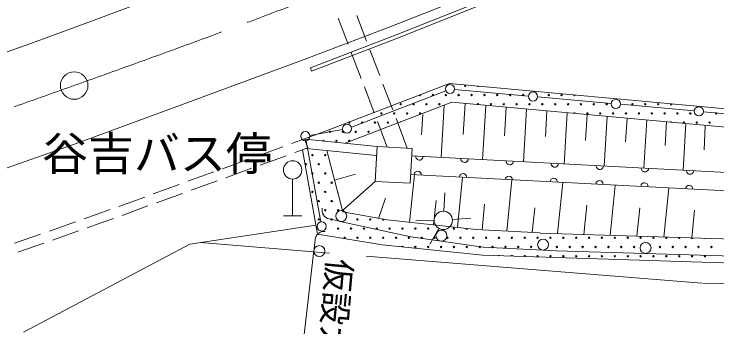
# Model space of a CAD drawing. Units: millimetres, scale not verified. Extents: x 40000 to 680000, y 20000 to 380000.
# Drawn here: x 459964 to 498190, y 273192 to 290218 of the extents above; entities that cross this region are included whole.
import ezdxf
from ezdxf.enums import TextEntityAlignment as Align

# ---------------------------------------------------------------- set-up
doc = ezdxf.new("R2010")
doc.units = ezdxf.units.MM
doc.header["$LTSCALE"] = 1000
doc.linetypes.add('CHAIN', pattern=[18.5, 12, -1.5, 3.5, -1.5])
for name, color, linetype, lineweight in [('M-BGD', 7, 'Continuous', 13), ('M-BMK-ROW', 30, 'Continuous', 13), ('M-BMK-SRVR', 3, 'Continuous', 13)]:
    doc.layers.add(name, color=color, linetype=linetype, lineweight=lineweight)
doc.styles.add('ＭＳ ゴシック', font='')
doc.styles.get('ＭＳ ゴシック').set_extended_font_data('MS Gothic')

msp = doc.modelspace()

# ---------------------------------------------------------------- linework, layer by layer
at = {"layer": 'M-BGD'}
for p, q in [((485738, 291087), (480653, 289049)), ((485813, 290902), (480725, 288863)), ((478127, 288587), (477594, 289989)), ((479140, 288737), (478607, 290139)), ((480653, 289049), (476078, 287300)), ((480725, 288863), (476149, 287113)), ((479850, 286868), (479317, 288270)), ((478838, 286717), (478305, 288119)), ((476078, 287300), (476149, 287113)), ((483637, 286433), (476986, 283877)), ((480561, 284998), (480028, 286400)), ((500976, 284853), (483637, 286433)), ((483439, 286046), (478308, 284071)), ((479549, 284848), (479016, 286250)), ((487933, 285755), (483921, 286114)), ((492444, 285351), (488431, 285710)), ((477971, 283190), (483778, 285416)), ((483355, 285254), (483190, 282410)), ((483778, 285416), (502279, 283730)), ((484494, 285351), (484395, 283661)), ((485615, 285249), (485443, 282291)), ((496954, 284947), (492942, 285306)), ((486730, 285147), (486640, 283594)), ((487840, 285046), (487672, 282174)), ((488943, 284945), (488861, 283547)), ((490041, 284845), (489879, 282058)), ((501464, 284544), (497452, 284903)), ((481350, 282923), (480739, 284531)), ((482187, 284753), (482122, 283644)), ((491133, 284746), (491050, 283335)), ((492219, 284647), (492062, 281943)), ((493299, 284548), (493224, 283264)), ((494374, 284450), (494222, 281829)), ((480258, 282981), (479726, 284380)), ((495444, 284353), (495368, 283067)), ((496507, 284256), (496359, 281717)), ((497549, 284161), (497491, 282835)), ((476986, 283877), (475767, 283427)), ((477828, 283937), (476051, 283617)), ((475056, 283169), (475767, 283427)), ((475767, 283427), (475945, 282938)), ((475770, 283418), (479711, 283010)), ((475850, 283327), (476651, 278907)), ((473177, 282485), (474586, 282998)), ((475233, 282680), (475945, 282938)), ((475856, 282906), (479659, 282513)), ((479711, 283010), (479610, 281113)), ((479711, 283010), (481608, 282910)), ((481608, 282910), (481507, 281012)), ((473353, 281996), (474763, 282509)), ((475649, 282836), (476470, 278249)), ((477849, 279448), (476980, 282790)), ((502897, 281373), (481586, 282494)), ((471297, 281801), (472707, 282314)), ((471474, 281312), (472883, 281825)), ((469418, 281118), (470827, 281631)), ((478536, 281507), (477397, 281184)), ((481478, 278884), (481739, 281484)), ((481533, 281496), (502845, 280376)), ((469594, 280629), (471004, 281141)), ((475115, 279238), (475115, 281238)), ((477827, 279530), (479610, 281113)), ((479610, 281113), (481507, 281012)), ((484078, 278602), (484353, 281343)), ((486760, 278403), (487041, 281199)), ((489527, 278270), (489805, 281050)), ((467538, 280434), (468948, 280947)), ((492376, 278177), (492649, 280897)), ((495308, 278082), (495575, 280740)), ((465659, 279751), (467068, 280263)), ((467714, 279945), (469124, 280458)), ((483334, 279491), (483384, 280490)), ((479788, 279101), (480173, 280195)), ((482778, 278743), (482911, 280071)), ((485416, 278474), (485557, 279879)), ((464478, 279321), (465189, 279580)), ((465835, 279262), (467245, 279774)), ((476715, 279577), (476726, 279662)), ((476718, 279472), (476715, 279577)), ((476746, 279379), (476718, 279472)), ((480256, 279017), (477849, 279448)), ((488143, 278330), (488279, 279682)), ((490952, 278224), (491111, 279816)), ((493842, 278130), (493997, 279675)), ((496816, 278033), (496969, 279550)), ((463769, 279073), (464478, 279321)), ((464653, 278832), (465365, 279091)), ((474615, 279238), (475615, 279238)), ((476792, 279284), (476746, 279379)), ((476852, 279210), (476792, 279284)), ((476929, 279141), (476852, 279210)), ((477012, 279098), (476929, 279141)), ((477107, 279067), (477012, 279098)), ((477596, 278959), (477107, 279067)), ((483808, 279032), (484804, 279111)), ((461882, 278411), (463297, 278907)), ((463942, 278583), (464653, 278832)), ((476383, 278732), (469526, 277695)), ((477596, 278959), (477693, 278938)), ((481549, 278093), (477693, 278938)), ((485100, 278491), (480256, 279017)), ((482809, 278982), (481810, 278963)), ((462055, 277921), (463471, 278417)), ((476522, 278286), (476611, 278341)), ((476611, 278341), (476701, 278378)), ((476701, 278378), (476806, 278391)), ((476806, 278391), (476891, 278389)), ((483062, 278557), (482568, 277688)), ((488571, 278307), (485100, 278491)), ((505332, 277757), (488571, 278301)), ((459994, 277749), (461410, 278245)), ((476280, 277453), (476337, 277949)), ((476337, 277949), (476358, 278048)), ((476358, 278048), (476394, 278134)), ((476394, 278134), (476453, 278218)), ((476453, 278218), (476522, 278286)), ((476470, 278249), (479986, 277654)), ((485472, 277542), (481549, 278093)), ((460168, 277259), (461583, 277755)), ((469526, 277695), (460484, 272901)), ((470095, 277781), (477114, 277216)), ((479986, 277654), (485466, 277092)), ((489460, 277340), (485472, 277542)), ((475215, 268180), (476269, 277353)), ((476280, 277453), (476269, 277353)), ((505453, 276860), (489460, 277340)), ((479109, 277048), (497372, 275582)), ((485466, 277092), (505821, 276440)), ((516860, 275083), (497424, 275576))]:
    msp.add_line(p, q, dxfattribs=at)
for points in [[(387989, 271279), (388532, 270820), (395168, 267081), (395659, 266822), (396259, 266759), (396939, 266861), (402932, 268895), (416003, 273312), (445725, 283382), (452744, 285766), (456918, 287230), (460617, 288529), (464176, 289825), (472389, 292913), (479568, 295612), (483803, 297294), (491515, 300581), (492584, 301078), (494252, 302129), (495344, 303073), (496236, 304252), (496585, 304951), (496874, 306518), (496774, 307983)], [(504377, 293042), (503907, 293753), (503149, 294573), (502084, 295382), (500856, 295958), (499541, 296276), (498205, 296341), (496871, 296174), (495589, 295791), (490539, 293622), (485493, 291528), (480456, 289534), (475880, 287794), (469358, 285379), (463445, 283212), (456021, 280592), (443616, 276357), (432497, 272561)]]:
    msp.add_lwpolyline(points, dxfattribs=at)
for centre, radius in [((483672, 286136), 249), ((484493, 286312), 37.5), ((488182, 285732), 249), ((482743, 285812), 37.5), ((483443, 285812), 37.5), ((484143, 285812), 37.5), ((484843, 285812), 37.5), ((485543, 285812), 37.5), ((486243, 285812), 37.5), ((486943, 285812), 37.5), ((487643, 285812), 37.5), ((489043, 285812), 37.5), ((489743, 285812), 37.5), ((492693, 285329), 249), ((480993, 285312), 37.5), ((481693, 285312), 37.5), ((482393, 285312), 37.5), ((483093, 285312), 37.5), ((485893, 285312), 37.5), ((486593, 285312), 37.5), ((487293, 285312), 37.5), ((487993, 285312), 37.5), ((488693, 285312), 37.5), ((489393, 285312), 37.5), ((490093, 285312), 37.5), ((490793, 285312), 37.5), ((491493, 285312), 37.5), ((492193, 285312), 37.5), ((493593, 285312), 37.5), ((494293, 285312), 37.5), ((494993, 285312), 37.5), ((497203, 284925), 249), ((479943, 284812), 37.5), ((480643, 284812), 37.5), ((481343, 284812), 37.5), ((482043, 284812), 37.5), ((491143, 284812), 37.5), ((491843, 284812), 37.5), ((492543, 284812), 37.5), ((493243, 284812), 37.5), ((493943, 284812), 37.5), ((494643, 284812), 37.5), ((495343, 284812), 37.5), ((496043, 284812), 37.5), ((496743, 284812), 37.5), ((498143, 284812), 37.5), ((478074, 283981), 249), ((478193, 284312), 37.5), ((478893, 284312), 37.5), ((479593, 284312), 37.5), ((480293, 284312), 37.5), ((496393, 284312), 37.5), ((497093, 284312), 37.5), ((497793, 284312), 37.5), ((475805, 283573), 249), ((477143, 283812), 37.5), ((477843, 283812), 37.5), ((478543, 283812), 37.5), ((479243, 283812), 37.5), ((477493, 283312), 37.5), ((476187, 282543), 37.5), ((476887, 282543), 37.5), ((475115, 281738), 500), ((475837, 282043), 37.5), ((476537, 282043), 37.5), ((476187, 281543), 37.5), ((476887, 281543), 37.5), ((476537, 281043), 37.5), ((477237, 281043), 37.5), ((476187, 280543), 37.5), ((476887, 280543), 37.5), ((476537, 280043), 37.5), ((477237, 280043), 37.5), ((476887, 279543), 37.5), ((477757, 279230), 298), ((477587, 279543), 37.5), ((483309, 278992), 500), ((476537, 279043), 37.5), ((477237, 279043), 37.5), ((478637, 279043), 37.5), ((479337, 279043), 37.5), ((476695, 278661), 249), ((477587, 278543), 37.5), ((478287, 278543), 37.5), ((478987, 278543), 37.5), ((479687, 278543), 37.5), ((480387, 278543), 37.5), ((481087, 278543), 37.5), ((481787, 278543), 37.5), ((482487, 278543), 37.5), ((483208, 278161), 298), ((483887, 278543), 37.5), ((477937, 278043), 37.5), ((478637, 278043), 37.5), ((479337, 278043), 37.5), ((480037, 278043), 37.5), ((480737, 278043), 37.5), ((481437, 278043), 37.5), ((482137, 278043), 37.5), ((482837, 278043), 37.5), ((483537, 278043), 37.5), ((484237, 278043), 37.5), ((484937, 278043), 37.5), ((485637, 278043), 37.5), ((486337, 278043), 37.5), ((487037, 278043), 37.5), ((487737, 278043), 37.5), ((488437, 278043), 37.5), ((488735, 277675), 298), ((489137, 278043), 37.5), ((489837, 278043), 37.5), ((490537, 278043), 37.5), ((491237, 278043), 37.5), ((491937, 278043), 37.5), ((492637, 278043), 37.5), ((493337, 278043), 37.5), ((494037, 278043), 37.5), ((494737, 278043), 37.5), ((476565, 277319), 298), ((481787, 277543), 37.5), ((482487, 277543), 37.5), ((483187, 277543), 37.5), ((483887, 277543), 37.5), ((484587, 277543), 37.5), ((485287, 277543), 37.5), ((485987, 277543), 37.5), ((486687, 277543), 37.5), ((487387, 277543), 37.5), ((488087, 277543), 37.5), ((489487, 277543), 37.5), ((490187, 277543), 37.5), ((490887, 277543), 37.5), ((491587, 277543), 37.5), ((492287, 277543), 37.5), ((492987, 277543), 37.5), ((493687, 277543), 37.5), ((494306, 277493), 298), ((495087, 277543), 37.5), ((495787, 277543), 37.5), ((496487, 277543), 37.5), ((497187, 277543), 37.5), ((497887, 277543), 37.5), ((488437, 277043), 37.5), ((489137, 277043), 37.5), ((489837, 277043), 37.5), ((490537, 277043), 37.5), ((491237, 277043), 37.5), ((491937, 277043), 37.5), ((492637, 277043), 37.5), ((493337, 277043), 37.5), ((494037, 277043), 37.5), ((494737, 277043), 37.5), ((495437, 277043), 37.5), ((496137, 277043), 37.5), ((496837, 277043), 37.5), ((497537, 277043), 37.5)]:
    msp.add_circle(centre, radius, dxfattribs=at)
for centre, radius, start, end in [((485193, 286312), 37.5, 207.4265, 322.1578), ((482043, 285812), 37.5, 182.7306, 39.0782), ((490443, 285812), 37.5, 172.9894, 356.595), ((485193, 285312), 37.5, 314.2992, 215.2852), ((495693, 285312), 37.5, 137.7648, 31.8195), ((490443, 284812), 37.5, 350.283, 179.3014), ((480993, 284312), 37.5, 87.6295, 134.3171), ((495693, 284312), 37.5, 24.272, 145.3124), ((476793, 283312), 37.5, 354.5748, 173.6209), ((478193, 283312), 37.5, 315.7982, 266.1485), ((482010, 282470), 198, 177.1059, 357.1059), ((482009, 282469), 198, 177.1059, 357.1059), ((484464, 282341), 198, 177.1059, 357.1059), ((484463, 282340), 198, 177.1059, 357.1059), ((486918, 282212), 198, 177.1059, 357.1059), ((486917, 282211), 198, 177.1059, 357.1059), ((489371, 282083), 198, 177.1059, 357.1059), ((489371, 282082), 198, 177.1059, 357.1059), ((491820, 281956), 198, 177.1059, 357.1059), ((491821, 281956), 198, 177.1059, 357.1059), ((494274, 281827), 198, 177.1059, 357.1059), ((494275, 281827), 198, 177.1059, 357.1059), ((481911, 281469), 198, 357.1059, 177.1059), ((481912, 281469), 198, 357.1059, 177.1059), ((484383, 281342), 198, 357.1059, 177.1059), ((484383, 281342), 198, 357.1059, 177.1059), ((486872, 281200), 198, 357.1059, 177.1059), ((486872, 281201), 198, 357.1059, 177.1059), ((496728, 281698), 198, 177.1059, 357.1059), ((496729, 281698), 198, 177.1059, 357.1059), ((489314, 281083), 198, 357.1059, 177.1059), ((489314, 281083), 198, 357.1059, 177.1059), ((491807, 280960), 198, 357.1059, 177.1059), ((491807, 280960), 198, 357.1059, 177.1059), ((494241, 280840), 198, 357.1059, 177.1059), ((494241, 280840), 198, 357.1059, 177.1059), ((496681, 280697), 198, 357.1059, 177.1059), ((496682, 280697), 198, 357.1059, 177.1059), ((477587, 280543), 37.5, 141.4874, 247.6619), ((480037, 279043), 37.5, 149.9489, 9.7513), ((484587, 278543), 37.5, 168.9044, 358.6948), ((495437, 278043), 37.5, 109.2345, 67.0472), ((496137, 278043), 37.5, 159.0308, 17.2508), ((496837, 278043), 37.5, 194.2953, 341.9863), ((497537, 278043), 37.5, 240.2498, 296.0318), ((481087, 277543), 37.5, 350.8035, 177.5035), ((486337, 277043), 37.5, 33.1935, 143.1361), ((487037, 277043), 37.5, 356.8009, 179.5288), ((487737, 277043), 37.5, 319.7323, 216.5974)]:
    msp.add_arc(centre, radius, start, end, dxfattribs=at)
at = {"layer": 'M-BMK-ROW', "color": 2, "linetype": 'CHAIN', "lineweight": 18}
msp.add_spline([(442473, 279146), (454586, 283294), (466657, 287560), (478643, 292059), (490493, 296905)], degree=3, dxfattribs=at)
at = {"layer": 'M-BMK-SRVR'}
msp.add_circle((463232, 286329), 750, dxfattribs=at)

# ---------------------------------------------------------------- texts
at = {"layer": 'M-BGD', "style": 'ＭＳ ゴシック'}
msp.add_text('谷吉バス停', height=1833, dxfattribs=at).set_placement((461482, 281165), align=Align.BOTTOM_LEFT)
msp.add_text('仮設ガードレール', height=1320, rotation=264.714, dxfattribs=at).set_placement((476638, 276993), align=Align.BOTTOM_LEFT)

doc.saveas('drawing.dxf')
